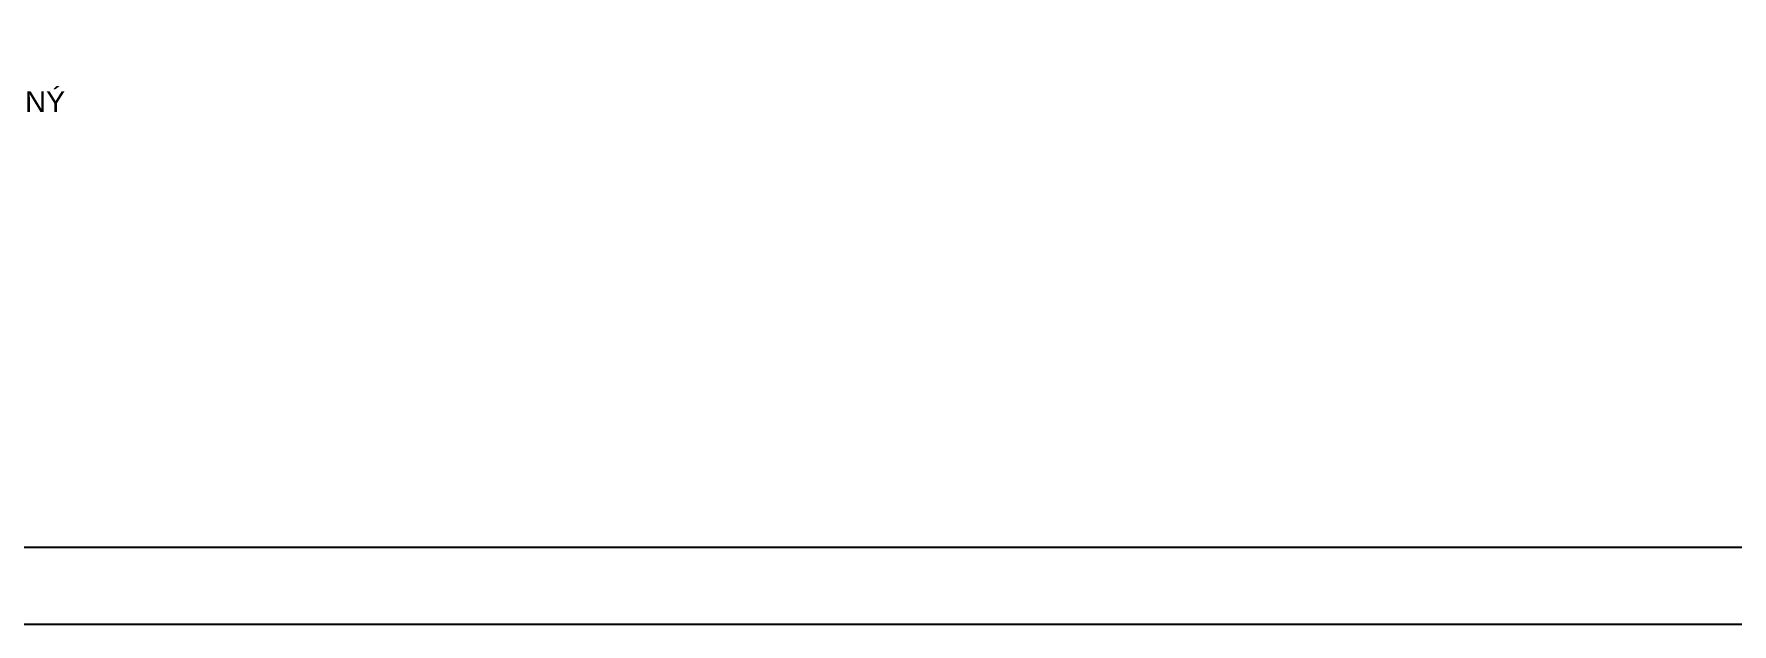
# Model space of a CAD drawing. Header units: millimetres. Extents: x 462666 to 1244237, y 2328025 to 3795663.
# Drawn here: x 1070117 to 1084491, y 2906320 to 2911317 of the extents above; entities that cross this region are included whole.
import ezdxf

# ---------------------------------------------------------------- set-up
doc = ezdxf.new("R2010")
doc.units = ezdxf.units.MM
for name, color, linetype in [('MUR_POH', 64, 'Continuous'), ('POP', 7, 'Continuous'), ('RAM_100', 160, 'Continuous'), ('TXT_50_MIESTN', 7, 'Continuous')]:
    doc.layers.add(name, color=color, linetype=linetype)
doc.styles.add('ARIAL', font='arial.ttf', dxfattribs={"height": 250})

# ---------------------------------------------------------------- blocks, each defined once
blk = doc.blocks.new('Z_RAM_A_3_hp 1220')
at = {"layer": 'POP', "linetype": 'Continuous'}
blk.add_lwpolyline([(-288.5, -408), (-6.5, -408), (-6.5, -13), (-288.5, -13)], close=True, dxfattribs=at)
at = {"layer": 'RAM_100', "linetype": 'Continuous'}
for points in [[(-297, -420), (0, -420), (0, 0), (-297, 0)], [(-288.5, -13), (-288.5, -408), (-6.5, -408), (-6.5, -13)]]:
    blk.add_lwpolyline(points, close=True, dxfattribs=at)

msp = doc.modelspace()

# ---------------------------------------------------------------- block references
at = {"layer": 'MUR_POH', "ltscale": 0.3, "xscale": 100, "yscale": 100, "zscale": 100, "rotation": 270.0000000000635}
msp.add_blockref('Z_RAM_A_3_hp 1220', (1104827.7, 2906320.4), dxfattribs=at)

# ---------------------------------------------------------------- texts
at = {"layer": 'TXT_50_MIESTN', "style": 'ARIAL'}
msp.add_text('POHĽAD SEVERNÝ', height=175, dxfattribs=at).set_placement((1068139.9, 2910657.1))

doc.saveas('drawing.dxf')
